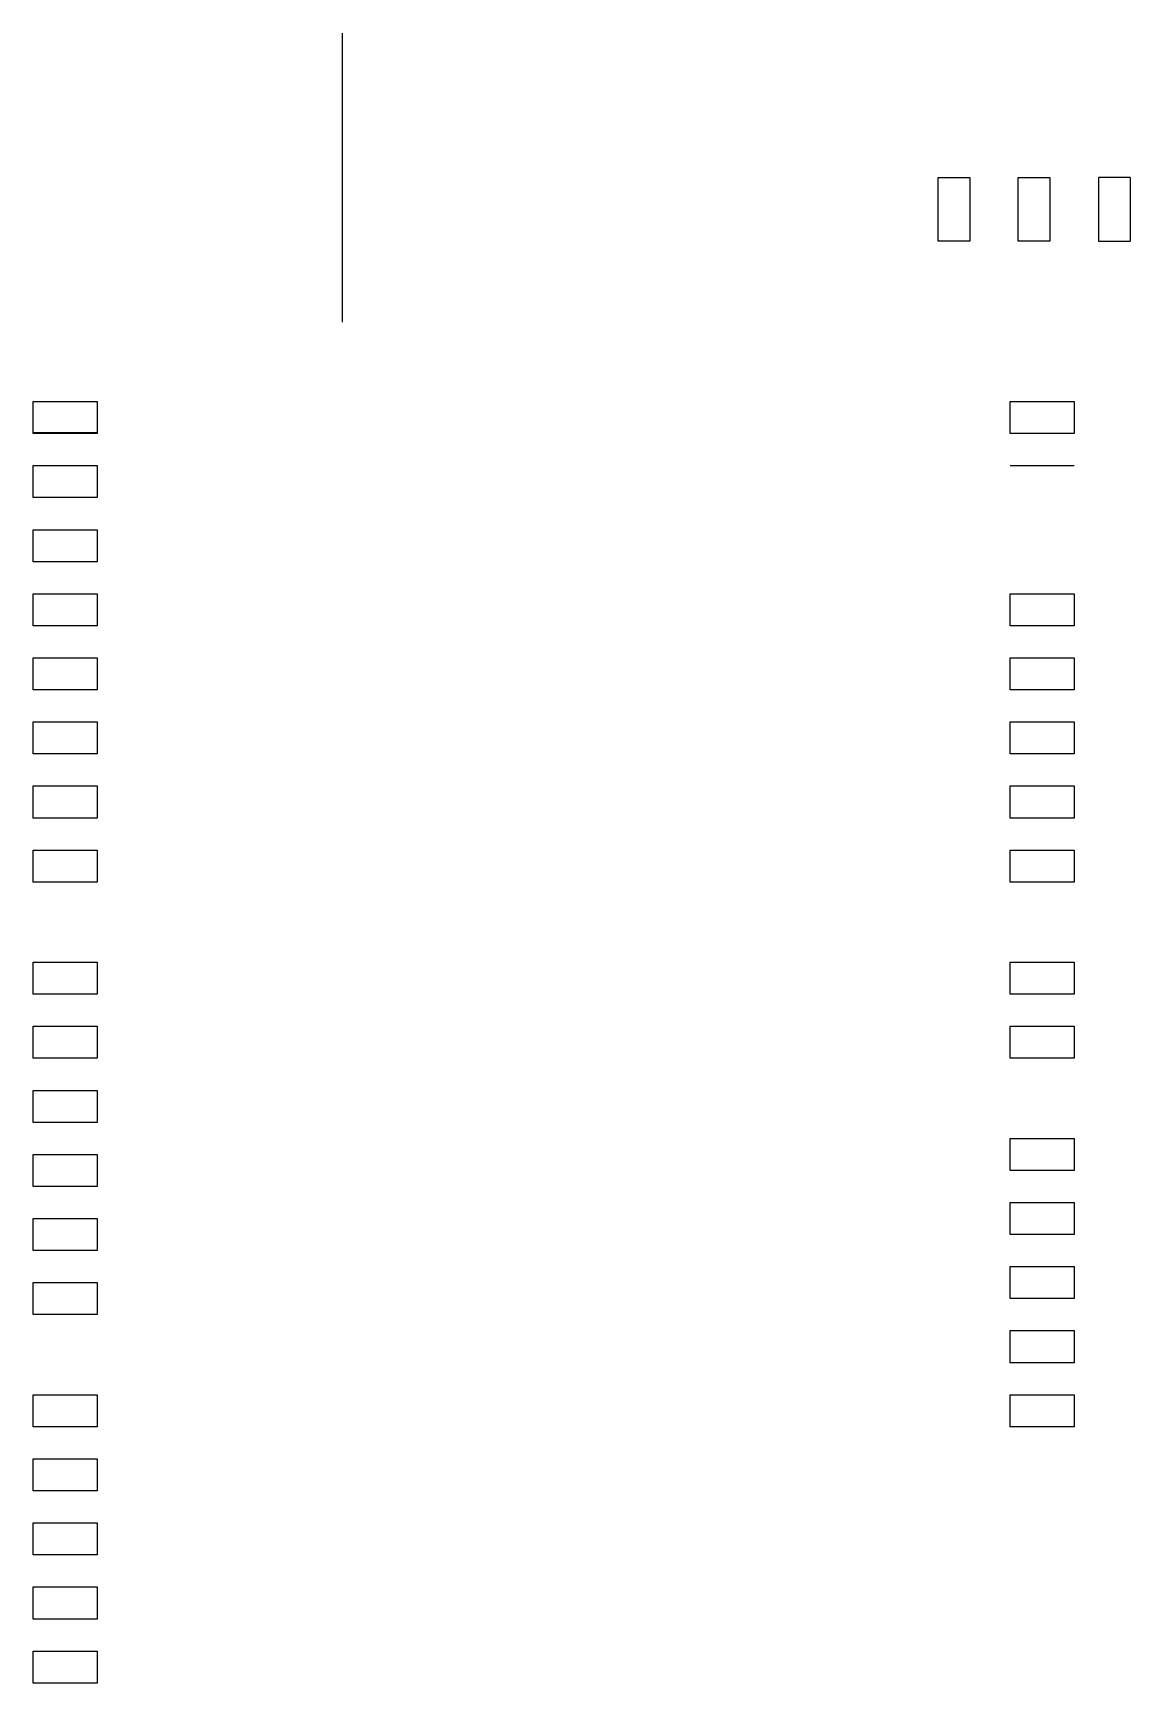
# Model space of a CAD drawing. Header units: millimetres. Extents: x 2054 to 2122, y -3020 to -2917.
import ezdxf

# ---------------------------------------------------------------- set-up
doc = ezdxf.new("R2010")
doc.units = ezdxf.units.MM

msp = doc.modelspace()

# ---------------------------------------------------------------- linework, layer by layer
msp.add_line((2072.82, -2917.26, 1), (2072.82, -2935.31, 1))
at = {"color": 7, "linetype": 'Continuous'}
for p, q in [((2110.03, -2930.24, 1), (2110.03, -2926.27, 1)), ((2110.03, -2926.27, 1), (2112.01, -2926.27, 1)), ((2112.01, -2926.27, 1), (2112.01, -2930.24, 1)), ((2115.03, -2930.24, 1), (2115.03, -2926.27, 1)), ((2115.03, -2926.27, 1), (2117.01, -2926.27, 1)), ((2117.01, -2926.27, 1), (2117.01, -2930.24, 1)), ((2120.03, -2926.27, 1), (2120.03, -2930.24, 1)), ((2122.01, -2926.27, 1), (2120.03, -2926.27, 1)), ((2122.01, -2926.27, 1), (2122.01, -2930.24, 1)), ((2112.01, -2930.24, 1), (2110.03, -2930.24, 1)), ((2117.01, -2930.24, 1), (2115.03, -2930.24, 1)), ((2120.03, -2930.24, 1), (2122.01, -2930.24, 1)), ((2053.52, -2942.26, 1), (2053.52, -2940.26, 1)), ((2053.52, -2940.26, 1), (2057.52, -2940.26, 1)), ((2053.52, -2940.26, 1), (2057.52, -2940.26, 1)), ((2057.52, -2940.26, 1), (2057.52, -2942.26, 1)), ((2114.52, -2942.26, 1), (2114.52, -2940.26, 1)), ((2114.52, -2940.26, 1), (2118.52, -2940.26, 1)), ((2118.52, -2940.26, 1), (2118.52, -2942.26, 1)), ((2057.52, -2942.21, 1), (2053.52, -2942.21, 1)), ((2057.52, -2942.26, 1), (2053.52, -2942.26, 1)), ((2118.52, -2942.26, 1), (2114.52, -2942.26, 1)), ((2053.52, -2946.26, 1), (2053.52, -2944.26, 1)), ((2053.52, -2944.26, 1), (2057.52, -2944.26, 1)), ((2057.52, -2944.26, 1), (2057.52, -2946.26, 1)), ((2114.52, -2944.26, 1), (2118.52, -2944.26, 1)), ((2057.52, -2946.26, 1), (2053.52, -2946.26, 1)), ((2053.52, -2950.26, 1), (2053.52, -2948.26, 1)), ((2053.52, -2948.26, 1), (2057.52, -2948.26, 1)), ((2057.52, -2948.26, 1), (2057.52, -2950.26, 1)), ((2057.52, -2950.26, 1), (2053.52, -2950.26, 1)), ((2053.52, -2954.26, 1), (2053.52, -2952.26, 1)), ((2053.52, -2952.26, 1), (2057.52, -2952.26, 1)), ((2057.52, -2952.26, 1), (2057.52, -2954.26, 1)), ((2114.52, -2954.26, 1), (2114.52, -2952.26, 1)), ((2114.52, -2952.26, 1), (2118.52, -2952.26, 1)), ((2118.52, -2952.26, 1), (2118.52, -2954.26, 1)), ((2057.52, -2954.26, 1), (2053.52, -2954.26, 1)), ((2118.52, -2954.26, 1), (2114.52, -2954.26, 1)), ((2053.52, -2958.26, 1), (2053.52, -2956.26, 1)), ((2053.52, -2956.26, 1), (2057.52, -2956.26, 1)), ((2057.52, -2956.26, 1), (2057.52, -2958.26, 1)), ((2114.52, -2958.26, 1), (2114.52, -2956.26, 1)), ((2114.52, -2956.26, 1), (2118.52, -2956.26, 1)), ((2118.52, -2956.26, 1), (2118.52, -2958.26, 1)), ((2057.52, -2958.26, 1), (2053.52, -2958.26, 1)), ((2118.52, -2958.26, 1), (2114.52, -2958.26, 1)), ((2053.52, -2962.26, 1), (2053.52, -2960.26, 1)), ((2053.52, -2960.26, 1), (2057.52, -2960.26, 1)), ((2057.52, -2960.26, 1), (2057.52, -2962.26, 1)), ((2114.52, -2962.26, 1), (2114.52, -2960.26, 1)), ((2114.52, -2960.26, 1), (2118.52, -2960.26, 1)), ((2118.52, -2960.26, 1), (2118.52, -2962.26, 1)), ((2057.52, -2962.26, 1), (2053.52, -2962.26, 1)), ((2118.52, -2962.26, 1), (2114.52, -2962.26, 1)), ((2053.52, -2966.26, 1), (2053.52, -2964.26, 1)), ((2053.52, -2964.26, 1), (2057.52, -2964.26, 1)), ((2057.52, -2964.26, 1), (2057.52, -2966.26, 1)), ((2114.52, -2966.26, 1), (2114.52, -2964.26, 1)), ((2114.52, -2964.26, 1), (2118.52, -2964.26, 1)), ((2118.52, -2964.26, 1), (2118.52, -2966.26, 1)), ((2057.52, -2966.26, 1), (2053.52, -2966.26, 1)), ((2118.52, -2966.26, 1), (2114.52, -2966.26, 1)), ((2053.52, -2970.26, 1), (2053.52, -2968.26, 1)), ((2053.52, -2968.26, 1), (2057.52, -2968.26, 1)), ((2057.52, -2968.26, 1), (2057.52, -2970.26, 1)), ((2114.52, -2970.26, 1), (2114.52, -2968.26, 1)), ((2114.52, -2968.26, 1), (2118.52, -2968.26, 1)), ((2118.52, -2968.26, 1), (2118.52, -2970.26, 1)), ((2057.52, -2970.26, 1), (2053.52, -2970.26, 1)), ((2118.52, -2970.26, 1), (2114.52, -2970.26, 1)), ((2053.52, -2977.26, 1), (2053.52, -2975.26, 1)), ((2053.52, -2975.26, 1), (2057.52, -2975.26, 1)), ((2057.52, -2975.26, 1), (2057.52, -2977.26, 1)), ((2114.52, -2977.26, 1), (2114.52, -2975.26, 1)), ((2114.52, -2975.26, 1), (2118.52, -2975.26, 1)), ((2118.52, -2975.26, 1), (2118.52, -2977.26, 1)), ((2057.52, -2977.26, 1), (2053.52, -2977.26, 1)), ((2118.52, -2977.26, 1), (2114.52, -2977.26, 1)), ((2053.52, -2981.26, 1), (2053.52, -2979.26, 1)), ((2053.52, -2979.26, 1), (2057.52, -2979.26, 1)), ((2057.52, -2979.26, 1), (2057.52, -2981.26, 1)), ((2114.52, -2981.26, 1), (2114.52, -2979.26, 1)), ((2114.52, -2979.26, 1), (2118.52, -2979.26, 1)), ((2118.52, -2979.26, 1), (2118.52, -2981.26, 1)), ((2057.52, -2981.26, 1), (2053.52, -2981.26, 1)), ((2118.52, -2981.26, 1), (2114.52, -2981.26, 1)), ((2053.52, -2985.26, 1), (2053.52, -2983.26, 1)), ((2053.52, -2983.26, 1), (2057.52, -2983.26, 1)), ((2057.52, -2983.26, 1), (2057.52, -2985.26, 1)), ((2057.52, -2985.26, 1), (2053.52, -2985.26, 1)), ((2114.52, -2986.26, 1), (2118.52, -2986.26, 1)), ((2114.52, -2988.26, 1), (2114.52, -2986.26, 1)), ((2118.52, -2986.26, 1), (2118.52, -2988.26, 1)), ((2053.52, -2989.26, 1), (2053.52, -2987.26, 1)), ((2053.52, -2987.26, 1), (2057.52, -2987.26, 1)), ((2057.52, -2987.26, 1), (2057.52, -2989.26, 1)), ((2118.52, -2988.26, 1), (2114.52, -2988.26, 1)), ((2057.52, -2989.26, 1), (2053.52, -2989.26, 1)), ((2114.52, -2990.26, 1), (2118.52, -2990.26, 1)), ((2114.52, -2992.26, 1), (2114.52, -2990.26, 1)), ((2118.52, -2990.26, 1), (2118.52, -2992.26, 1)), ((2053.52, -2993.26, 1), (2053.52, -2991.26, 1)), ((2053.52, -2991.26, 1), (2057.52, -2991.26, 1)), ((2057.52, -2991.26, 1), (2057.52, -2993.26, 1)), ((2118.52, -2992.26, 1), (2114.52, -2992.26, 1)), ((2057.52, -2993.26, 1), (2053.52, -2993.26, 1)), ((2114.52, -2994.26, 1), (2118.52, -2994.26, 1)), ((2114.52, -2996.26, 1), (2114.52, -2994.26, 1)), ((2118.52, -2994.26, 1), (2118.52, -2996.26, 1)), ((2053.52, -2997.26, 1), (2053.52, -2995.26, 1)), ((2053.52, -2995.26, 1), (2057.52, -2995.26, 1)), ((2057.52, -2995.26, 1), (2057.52, -2997.26, 1)), ((2118.52, -2996.26, 1), (2114.52, -2996.26, 1)), ((2057.52, -2997.26, 1), (2053.52, -2997.26, 1)), ((2114.52, -2998.26, 1), (2118.52, -2998.26, 1)), ((2114.52, -3000.26, 1), (2114.52, -2998.26, 1)), ((2118.52, -2998.26, 1), (2118.52, -3000.26, 1)), ((2118.52, -3000.26, 1), (2114.52, -3000.26, 1)), ((2053.52, -3004.26, 1), (2053.52, -3002.26, 1)), ((2053.52, -3002.26, 1), (2057.52, -3002.26, 1)), ((2057.52, -3002.26, 1), (2057.52, -3004.26, 1)), ((2114.52, -3002.26, 1), (2118.52, -3002.26, 1)), ((2114.52, -3004.26, 1), (2114.52, -3002.26, 1)), ((2118.52, -3002.26, 1), (2118.52, -3004.26, 1)), ((2057.52, -3004.26, 1), (2053.52, -3004.26, 1)), ((2118.52, -3004.26, 1), (2114.52, -3004.26, 1)), ((2053.52, -3008.26, 1), (2053.52, -3006.26, 1)), ((2053.52, -3006.26, 1), (2057.52, -3006.26, 1)), ((2057.52, -3006.26, 1), (2057.52, -3008.26, 1)), ((2057.52, -3008.26, 1), (2053.52, -3008.26, 1)), ((2053.52, -3012.26, 1), (2053.52, -3010.26, 1)), ((2053.52, -3010.26, 1), (2057.52, -3010.26, 1)), ((2057.52, -3010.26, 1), (2057.52, -3012.26, 1)), ((2057.52, -3012.26, 1), (2053.52, -3012.26, 1)), ((2053.52, -3016.26, 1), (2053.52, -3014.26, 1)), ((2053.52, -3014.26, 1), (2057.52, -3014.26, 1)), ((2057.52, -3014.26, 1), (2057.52, -3016.26, 1)), ((2057.52, -3016.26, 1), (2053.52, -3016.26, 1)), ((2053.52, -3020.26, 1), (2053.52, -3018.26, 1)), ((2053.52, -3018.26, 1), (2057.52, -3018.26, 1)), ((2057.52, -3018.26, 1), (2057.52, -3020.26, 1)), ((2057.52, -3020.26, 1), (2053.52, -3020.26, 1))]:
    msp.add_line(p, q, dxfattribs=at)

doc.saveas('drawing.dxf')
